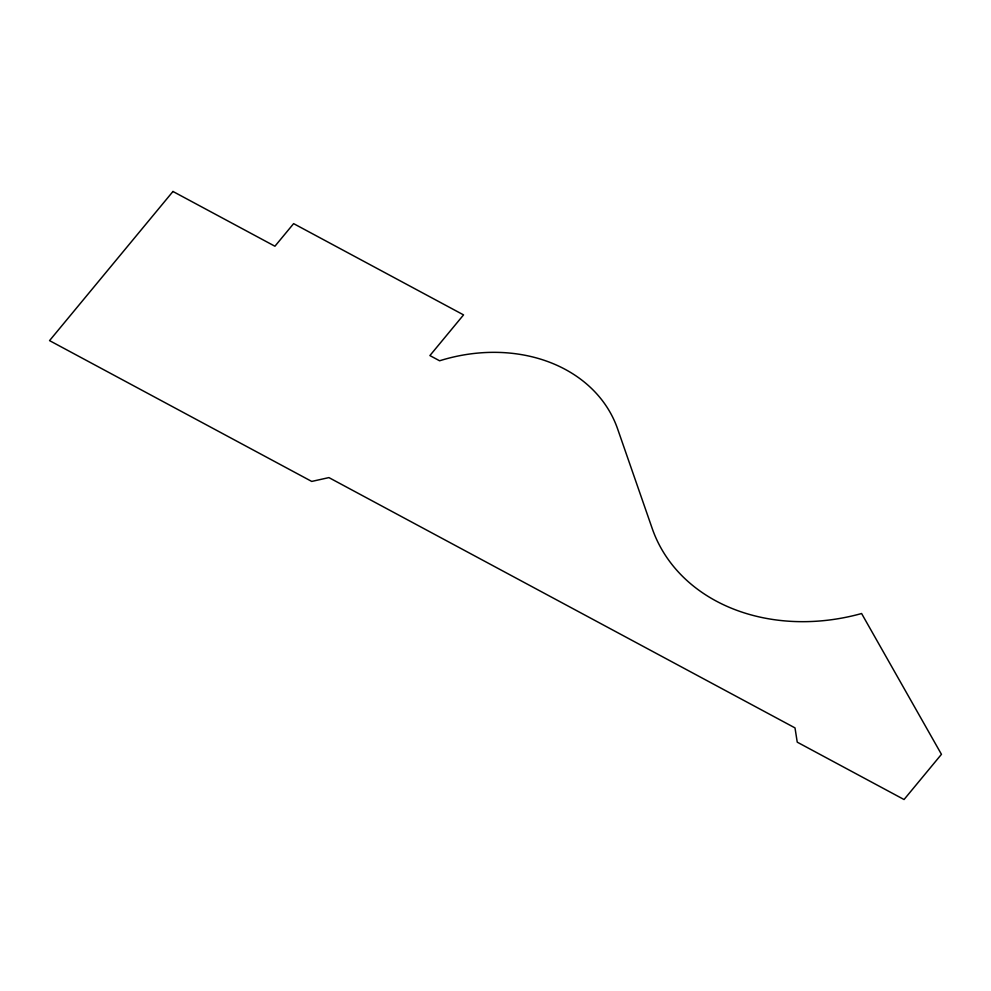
<?xml version="1.0" encoding="UTF-8"?>
<svg xmlns="http://www.w3.org/2000/svg" width="991" height="991" viewBox="0 0 991 991"><rect width="100%" height="100%" fill="white"/><g stroke="black" fill="none" stroke-linecap="round" stroke-linejoin="round"><path stroke-width="1.49" d="M172.967 191.474L49.55 340.619L311.731 481.428L328.913 477.6L795.005 727.902L797.235 742.16L904.052 799.526L941.45 754.324L861.6 613.528A184.995 150.037 -19.7 0 1 652.227 528.537L617.604 428.88A152.044 123.318 -19.7 0 0 439.608 360.786L429.896 355.571L463.553 314.89L293.621 223.632L274.928 246.226L172.967 191.474"/></g></svg>
